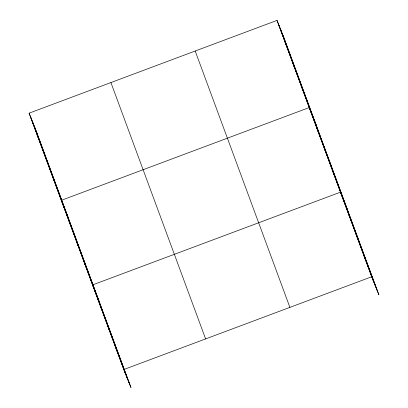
<?xml version="1.0" encoding="UTF-8"?>
<svg xmlns="http://www.w3.org/2000/svg" width="408" height="408" viewBox="0 0 408 408"><rect width="100%" height="100%" fill="white"/><g stroke="black" fill="none" stroke-linecap="round" stroke-linejoin="round"><path stroke-width="0.61" d="M29.106 113.169L36.297 131.243L130.988 387.6L123.792 369.531L29.106 113.169L277.012 20.4L284.208 38.474L378.894 294.831L371.703 276.757L277.012 20.4M123.792 369.531L371.703 276.757M285.065 42.192L286.538 45.9M293.112 63.98L294.586 67.687M301.16 85.772L302.634 89.48M316.399 125.633L309.208 107.564L61.297 200.333L68.488 218.402M317.021 128.714L318.495 132.421M324.834 149.864L326.308 153.571M332.642 171.013L334.121 174.721M347.647 210.232L340.456 192.163L92.545 284.932L99.741 303.001M348.269 213.313L349.743 217.02M356.082 234.462L357.556 238.17M363.89 255.612L365.369 259.32M37.154 134.961L38.627 138.669M45.201 156.749L46.675 160.456M53.249 178.541L54.728 182.249M69.11 221.483L70.584 225.191M76.923 242.632L78.397 246.34M84.737 263.782L86.21 267.49M100.358 306.082L101.837 309.789M108.171 327.231L109.645 330.939M115.984 348.381L117.458 352.089M282.321 33.731L377.007 290.093M280.378 28.851L375.064 285.207M278.491 24.108L373.182 280.469M195.203 51.015L289.894 307.372M110.915 82.554L205.606 338.915M34.41 126.5L129.101 382.862M32.467 121.62L127.158 377.976M30.58 116.877L125.271 373.238"/></g></svg>
